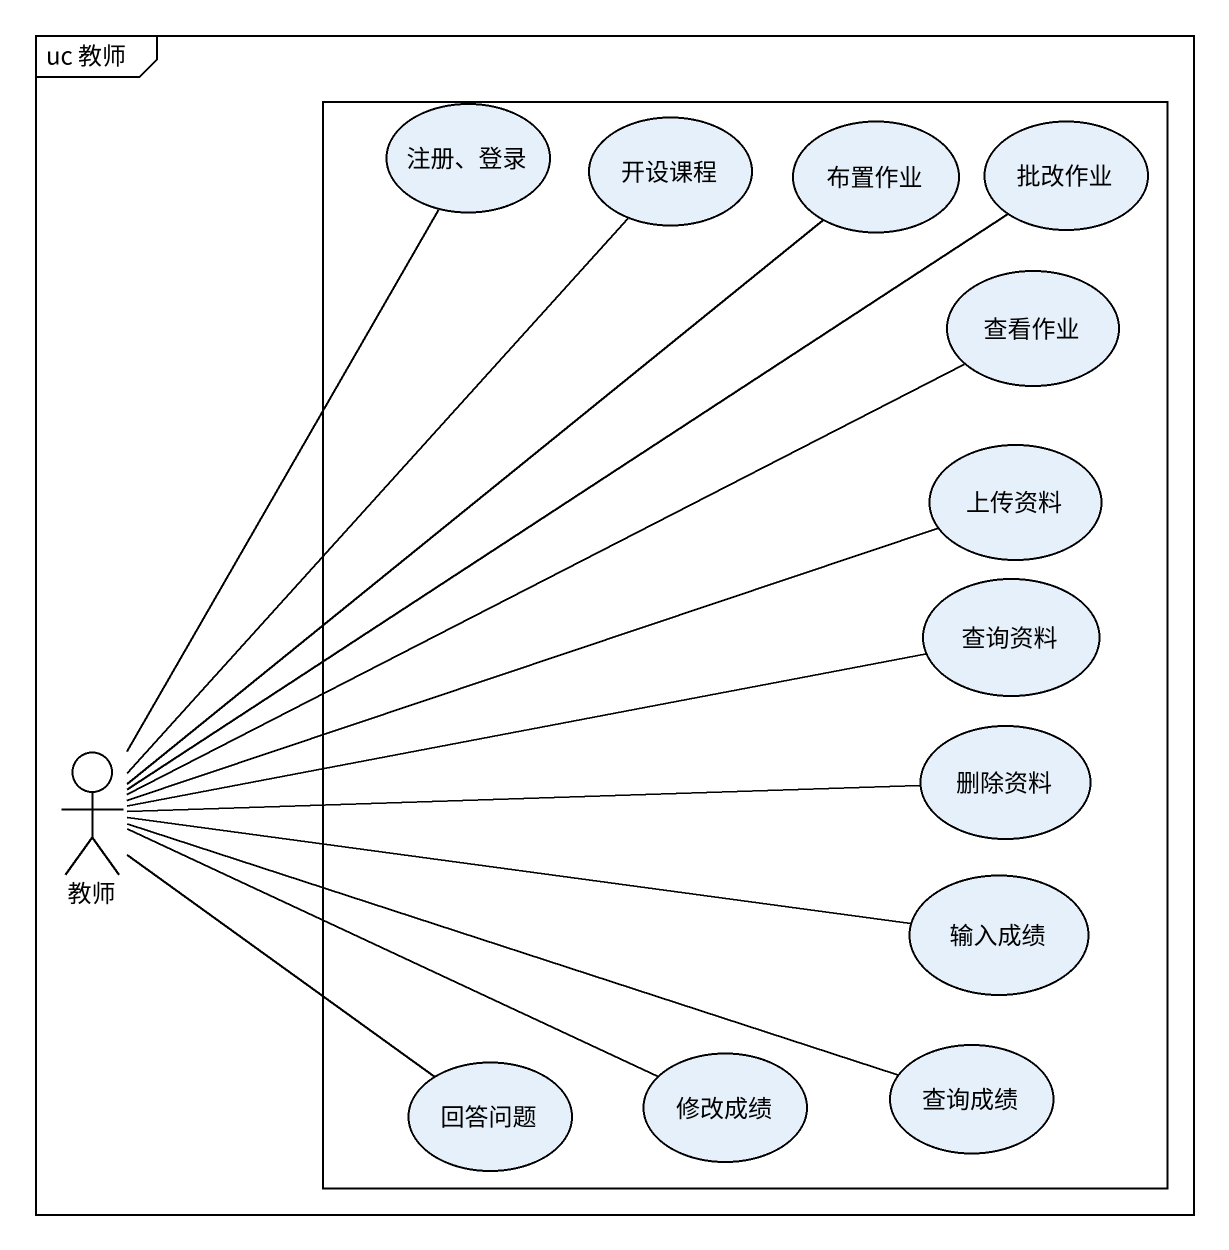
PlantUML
@startuml
mainframe uc 教师
rectangle " " as rectangle1 {
  usecase "注册、登录" as 注册_登录
  usecase 开设课程
  usecase 布置作业
  usecase 批改作业
  usecase 查看作业
  usecase 上传资料
  usecase 查询资料
  usecase 删除资料
  usecase 输入成绩
  usecase 回答问题
  usecase 修改成绩
  usecase 查询成绩
}
actor 教师
教师 -up- 注册_登录
教师 -up- 开设课程
教师 -up- 布置作业
教师 -up- 批改作业
教师 -right- 查看作业
教师 -right- 上传资料
教师 -right- 查询资料
教师 -right- 删除资料
教师 -right- 输入成绩
教师 -- 回答问题
教师 -right- 修改成绩
教师 -right- 查询成绩
@enduml
